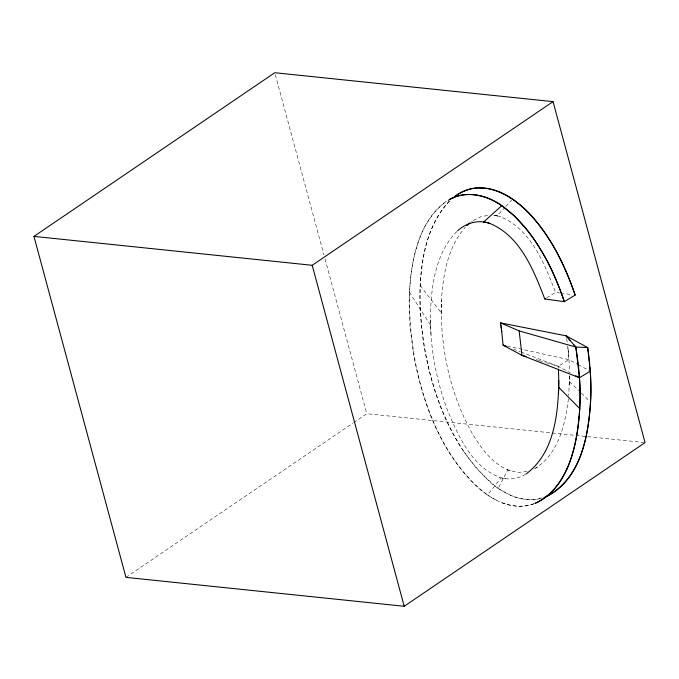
<?xml version="1.0" encoding="UTF-8"?>
<svg xmlns="http://www.w3.org/2000/svg" width="679" height="679" viewBox="0 0 679 679"><rect width="100%" height="100%" fill="white"/><g stroke="black" fill="none" stroke-linecap="round" stroke-linejoin="round"><path stroke-width="0.51" stroke-dasharray="3.4 2.55" d="M569.554 375.971L568.722 395.602M409.123 299.541L410.082 327.702L413.766 355.584M410.973 274.18L409.378 292.055C408.707 359.386 425.809 435.697 475.393 485.256A79.766 44.152 58.6 0 0 480.876 490.077L489.457 496.349L498.556 501.34M449.396 201.035C415.59 238.414 417.772 295.119 423.314 341.562C429.434 380.028 441.987 417.958 463.239 450.797M409.157 298.022C410.668 263.452 416.813 223.34 446.451 201.307M449.557 200.976C427.957 223.23 422.126 255.652 420.174 285.477C419.707 294.941 419.792 304.43 420.352 313.885C425.691 377.787 445.984 447.266 498.199 488.413L509.496 494.83M527.074 471.566L518.841 472.338L510.302 470.768A53.335 29.52 58.6 0 1 507.756 469.843C492.521 463.316 482.09 449.456 473.619 435.765C451.985 398.7 441.936 355.49 441.206 312.781A264.954 146.647 58.6 0 1 441.469 300.05C443.073 274.545 447.809 247.097 465.242 227.304M568.408 398.785C565.217 424.443 558.384 454.641 534.441 468.807M411.279 271.973C415.344 245.688 423.832 216.516 447.088 200.899M542.071 497.877C526.997 502.698 510.786 496.96 498.199 488.413L507.756 469.843M414.283 358.41C424.655 409.429 444.881 462.492 487.412 494.991L501.28 477.863A60.312 33.381 58.6 0 0 505.541 478.695C512.322 479.603 519.333 478.016 525.198 474.536M493.786 215.336L494.422 215.413A61.594 34.094 58.6 0 1 497.087 215.863L503.852 208.538M505.787 206.45L511.584 200.169M456.789 231.539C435.842 252.868 431.496 284.671 430.452 313.265C429.934 346.069 435.816 378.933 447.232 409.658C458.3 435.893 472.092 467.848 501.28 477.863M471.566 221.668L472.406 221.074M125.955 577.371L352.783 423.229M353.657 422.635L366.796 413.706L645.05 442.615M473.255 220.505L480.783 216.805L488.625 215.235M546.57 297.877L555.558 292.403L559.683 292.963M535.697 468.128L537.496 467.025M533.872 503.818C522.737 507.994 510.192 506.542 499.498 501.764M534.22 503.597C518.416 509.708 500.796 504.259 487.412 494.991M540.187 498.59C530.146 501.043 519.469 499.286 510.141 495.118M560.718 293.107L572.338 294.703M507.188 346.061L568.968 359.7L577.294 364.182M536.181 359.632L538.472 360.32M539.228 360.549L545.22 362.365M545.958 362.586L558.18 366.278L570.199 372.754M497.087 215.871A56.841 31.463 58.6 0 1 500.448 216.771C531.012 229.256 544.592 263.851 555.558 292.403M513.4 349.116L520.292 351.756M521.149 352.087L558.18 366.278L568.968 359.7L568.773 356.984M578.219 364.682L589.321 370.666M497.911 488.209L495.746 486.673A78.357 43.371 58.6 0 1 490.399 482.438L476.319 468.306L463.689 451.476M569.494 381.606L578.72 390.552M581.36 393.107L589.262 400.78M420.174 285.477L441.206 312.781M409.378 292.055L430.528 325.199M275.343 74.766L323.968 254.99M325.071 259.081L366.796 413.706M566.676 338.668L567.304 343.124M567.661 345.959L567.967 348.556M567.882 347.818L568.068 349.498M568.085 349.66L568.357 352.299M568.187 350.585L568.45 353.233M568.459 353.335L568.535 354.166M568.544 354.251L568.764 356.942M568.62 355.168L568.696 356.076M558.189 366.346A259.836 143.812 58.6 0 1 558.299 368.162M505.541 478.687A58.954 32.626 58.6 0 1 499.506 477.345M430.987 334.34A259.811 143.795 58.6 0 1 430.418 320.038M494.422 215.421A58.954 32.634 58.6 0 1 500.448 216.762M441.214 313.46A264.886 146.613 58.6 0 1 441.469 300.05M510.302 470.768A53.2 29.443 58.6 0 1 507.434 469.707M569.554 375.776A264.937 146.639 58.6 0 1 569.282 387.488M568.977 359.768A259.836 143.812 58.6 0 1 569.477 370.539"/><path stroke-width="1.02" d="M525.953 474.078C554.514 453.037 558.308 413.519 558.749 380.647A259.836 143.812 58.6 0 0 558.401 369.962M579.229 416.931L580.061 400.321A291.783 161.492 58.6 0 0 579.459 377.838M573.959 344.94L575.75 347.037L576.131 349.269L579.45 377.736A292.844 162.086 58.6 0 1 579.781 408.631C577.277 442.606 569.842 487.267 535.171 503.317M566.761 469.028C560.26 483.414 550.041 496.943 535.205 503.309M466.829 225.683L469.927 222.924M510.328 197.657L512.552 199.125A77.762 43.04 58.6 0 1 515.675 201.357L520.496 205.219A80.419 44.508 58.6 0 1 525.911 210.142C549.481 233.457 564.512 264.038 575.138 295.085L564.351 301.663L544.77 298.972C533.796 270.429 520.224 235.825 489.661 223.34A58.954 32.634 58.6 0 0 483.635 221.999L501.756 205.695L514.444 216.066L526.208 228.874A100.628 55.695 58.6 0 1 537.199 244.067M457.561 230.843C464.521 224.452 474.163 220.65 483.669 221.991M453.326 197.81C481.156 174.427 516.167 196.63 535.324 220.268A101.273 56.051 58.6 0 1 549.269 239.509M454.378 196.74C461.678 191.138 470.768 187.794 480.002 187.82M33.95 236.385L274.791 72.721L553.046 101.629L645.05 442.615L404.209 606.279L125.955 577.371L33.95 236.385L312.204 265.294L553.046 101.629M544.77 298.972L545.441 298.565M448.327 200.322C464.996 189.831 486.58 194.848 501.756 205.695A77.949 43.142 58.6 0 1 507.459 209.938L511.847 213.664A81.565 45.145 58.6 0 1 517.109 218.68C539.542 241.749 554.005 271.507 564.351 301.663M546.001 496.731C583.057 477.727 589.669 430.775 590.866 393.031A291.605 161.398 58.6 0 0 590.255 371.26M449.617 199.422C466.235 189.959 486.902 195.06 501.671 205.644M546.51 496.519C580.63 479.484 588.26 436.597 590.586 402.061A292.844 162.086 58.6 0 0 590.246 371.167L587.674 347.563L566.244 335.867L500.465 322.864L500.907 325.631M543.964 497.486L545.245 497.028M483.737 221.999L483.771 222.008A58.835 32.567 58.6 0 1 489.661 223.34M505.125 345.611L503.071 345.153L501.705 331.344M500.465 322.864L519.155 330.894L575.75 347.037L587.674 347.563L587.751 348.038M525.996 356.551L521.973 355.338L503.071 345.153L506.517 346.477M575.75 375.742L579.45 377.736L590.246 371.158L589.915 366.838M558.715 387.344L579.79 408.631M566.422 336.988L566.244 335.867L570.402 340.748M566.244 335.867L575.741 347.037A272.508 150.831 58.6 0 1 579.433 377.728L521.973 355.338L519.155 330.894M537.208 244.058L542.979 253.488A126.515 70.022 58.6 0 1 546.434 259.701M565.811 270.819L569.494 279.629A183.602 101.621 58.6 0 1 575.138 295.085M312.204 265.294L404.209 606.279M500.83 325.139L501.068 326.743M501.085 326.837L501.229 327.847M587.819 348.514L587.955 349.473M501.17 327.405L501.391 328.942M588.022 349.948L588.158 350.899M501.331 328.534L501.467 329.493M588.218 351.374L588.345 352.316M501.484 329.654L501.611 330.588M501.56 330.223L501.756 331.683M588.413 352.791L588.532 353.742M588.591 354.209L589.066 358.206M589.185 359.216L589.397 361.236M589.499 362.238L589.779 365.234M546.57 259.658A163.147 90.299 58.6 0 1 564.215 301.646M579.102 416.838A276.192 152.868 58.6 0 1 566.872 469.147M558.749 380.647A264.937 146.639 58.6 0 1 558.486 394.058M480.104 188.075A84.858 46.97 58.6 0 1 510.328 197.479M549.328 239.466A128.704 71.236 58.6 0 1 565.7 270.828"/></g></svg>
